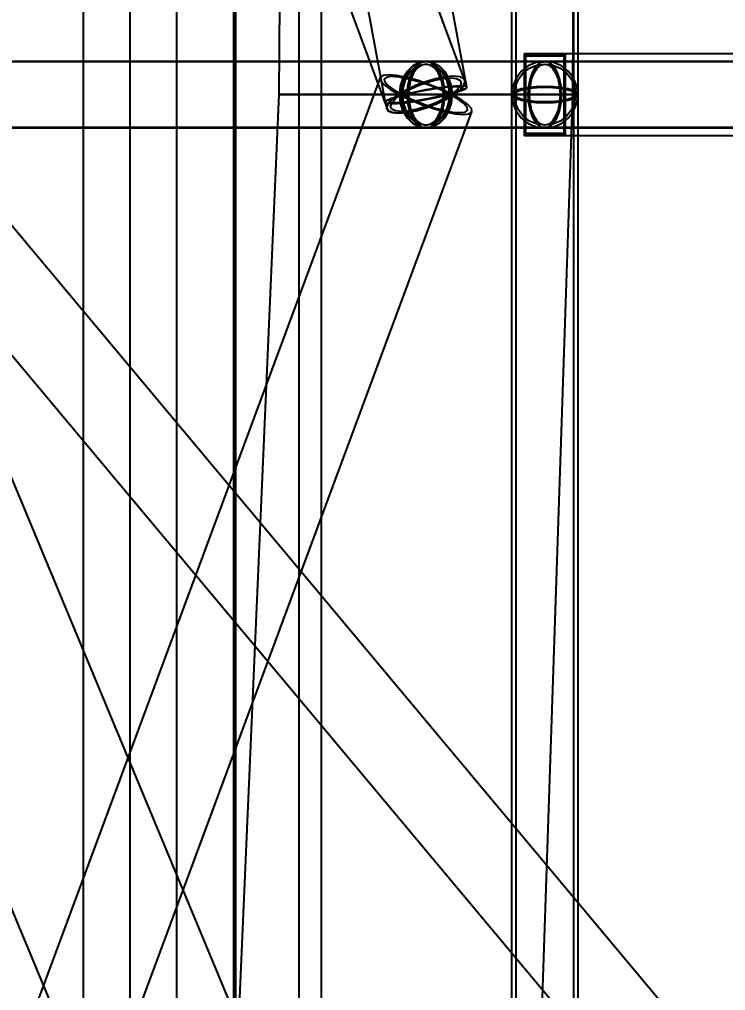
# Model space of a CAD drawing. Header units: millimetres. Extents: x -123812 to 252100, y -3000 to 639000.
# Drawn here: x 2153 to 6476, y 44520 to 50460 of the extents above; entities that cross this region are included whole.
import ezdxf

# ---------------------------------------------------------------- set-up
doc = ezdxf.new("R2010")
doc.units = ezdxf.units.MM
for name, color, linetype, lineweight in [('D-STR-CORE', 7, 'Continuous', 25), ('D-STR-DIM', 7, 'Continuous', 13), ('D-STR-STRC', 7, 'Continuous', 25)]:
    doc.layers.add(name, color=color, linetype=linetype, lineweight=lineweight)
doc.styles.add('OpenSansCondensed-Light', font='OpenSansCondensed-Light.ttf')
doc.styles.add('TOWER_UNICODE', font='Arial Unicode.ttf')
doc.dimstyles.new('EZDXF', dxfattribs={"dimtxt": 0.25, "dimasz": 0.175, "dimexe": 0.375, "dimexo": 0.125, "dimgap": 0.1, "dimtad": 1, "dimlfac": 100, "dimzin": 12, "dimdsep": 46, "dimtxsty": 'OpenSansCondensed-Light', "dimblk": 'ARCHTICK', "dimcen": 2.5, "dimazin": 3, "dimtfac": 0.5, "dimtmove": 2, "dimatfit": 3})

# ---------------------------------------------------------------- blocks, each defined once
blk = doc.blocks.new('_ARCHTICK')
at = {"color": 0, "linetype": 'BYBLOCK', "const_width": 0.15}
blk.add_lwpolyline([(-0.5, -0.5), (0.5, 0.5)], dxfattribs=at)

msp = doc.modelspace()

# ---------------------------------------------------------------- linework, layer by layer
at = {"layer": 'D-STR-CORE'}
for points in [[(1800, 0), (1800, 100000), (2828.4, 100000), (2828.4, 0)], [(1800, 0), (1800, 100000), (2828.4, 100000), (2828.4, 0)], [(2545.6, 0), (2545.6, 100000), (3464.1, 100000), (3464.1, 0)], [(2545.6, 0), (2545.6, 100000), (3464.1, 100000), (3464.1, 0)], [(3117.7, 0), (3117.7, 100000), (3863.7, 100000), (3863.7, 0)], [(3117.7, 0), (3117.7, 100000), (3863.7, 100000), (3863.7, 0)], [(3477.3, 0), (3477.3, 100000), (4000, 100000), (4000, 0)], [(3477.3, 0), (3477.3, 100000), (4000, 100000), (4000, 0)]]:
    msp.add_lwpolyline(points, close=True, dxfattribs=at)
at = {"layer": 'D-STR-STRC'}
for points in [[(-249.8, 74954.3), (4391.8, 49954.3), (4400.3, 49947.9), (4425.3, 49945.1), (4465, 49945.9), (4516.7, 49950.5), (4576.9, 49958.5), (4641.6, 49969.3), (4706.2, 49982.1), (4766.5, 49996.2), (4818.2, 50010.6), (4857.9, 50024.2), (4882.9, 50036.2), (4891.4, 50045.7), (249.8, 75045.7)], [(5166.2, 75000), (5166.2, 50000), (5173.1, 49987.3), (5193.4, 49975.5), (5225.7, 49965.4), (5267.8, 49957.6), (5316.8, 49952.8), (5369.4, 49951.1), (5421.9, 49952.8), (5471, 49957.6), (5513, 49965.4), (5545.3, 49975.5), (5565.6, 49987.3), (5572.6, 50000), (5572.6, 75000)], [(-239.6, 62419.5), (4402, 49919.5), (4410.7, 49901.3), (4435.1, 49890), (4473.6, 49886.1), (4523.5, 49890), (4581.5, 49901.3), (4643.6, 49919.5), (4705.5, 49943), (4763.1, 49970.5), (4812.4, 50000), (4850.1, 50029.5), (4873.5, 50057), (4881.2, 50080.5), (239.6, 62580.5)], [(6253.6, 37695.4), (1006, 50295.4), (986.1, 50288.7), (935.6, 50269.2), (858, 50238.2), (758.5, 50197.7), (643.9, 50150.6), (522.1, 50100), (401.3, 50049.4), (289.8, 50002.3), (195.1, 49961.8), (123.8, 49930.8), (80.6, 49911.3), (68.5, 49904.6), (5316.2, 37304.6)], [(7648.3, 50203.2), (0, 50203.2), (-1.5, 50196.3), (-2.9, 50176), (-4, 50143.7), (-5, 50101.6), (-5.5, 50052.6), (-5.7, 50000), (-5.5, 49947.4), (-5, 49898.4), (-4, 49856.3), (-2.9, 49824), (-1.5, 49803.7), (0, 49796.8), (7648.3, 49796.8)], [(0, 49796.8), (4641.6, 49796.8), (4671.6, 49803.7), (4699.5, 49824), (4723.5, 49856.3), (4742, 49898.4), (4753.5, 49947.4), (4757.5, 50000), (4753.5, 50052.6), (4742, 50101.6), (4723.5, 50143.7), (4699.5, 50176), (4671.6, 50196.3), (4641.6, 50203.2), (0, 50203.2)], [(0, 49796.8), (4641.6, 49796.8), (4681.5, 49803.7), (4718.8, 49824), (4750.8, 49856.3), (4775.3, 49898.4), (4790.7, 49947.4), (4796, 50000), (4790.7, 50052.6), (4775.3, 50101.6), (4750.8, 50143.7), (4718.8, 50176), (4681.5, 50196.3), (4641.6, 50203.2), (0, 50203.2)], [(0, 49796.8), (4641.6, 49796.8), (4681.5, 49803.7), (4718.8, 49824), (4750.8, 49856.3), (4775.3, 49898.4), (4790.7, 49947.4), (4796, 50000), (4790.7, 50052.6), (4775.3, 50101.6), (4750.8, 50143.7), (4718.8, 50176), (4681.5, 50196.3), (4641.6, 50203.2), (0, 50203.2)], [(0, 49796.8), (5369.4, 49796.8), (5395.7, 49803.7), (5420.2, 49824), (5441.2, 49856.3), (5457.3, 49898.4), (5467.5, 49947.4), (5471, 50000), (5467.5, 50052.6), (5457.3, 50101.6), (5441.2, 50143.7), (5420.2, 50176), (5395.7, 50196.3), (5369.4, 50203.2), (0, 50203.2)], [(0, 49796.8), (5369.4, 49796.8), (5395.7, 49803.7), (5420.2, 49824), (5441.2, 49856.3), (5457.3, 49898.4), (5467.5, 49947.4), (5471, 50000), (5467.5, 50052.6), (5457.3, 50101.6), (5441.2, 50143.7), (5420.2, 50176), (5395.7, 50196.3), (5369.4, 50203.2), (0, 50203.2)], [(9171.8, 50203.2), (4641.6, 50203.2), (4600, 50196.3), (4561.3, 50176), (4528.1, 50143.7), (4502.6, 50101.6), (4486.5, 50052.6), (4481, 50000), (4486.5, 49947.4), (4502.6, 49898.4), (4528.1, 49856.3), (4561.3, 49824), (4600, 49803.7), (4641.6, 49796.8), (9171.8, 49796.8)], [(11625.2, 37822), (1307.1, 50150.7), (1298.6, 50145.2), (1277.4, 50128.9), (1244.9, 50103), (1203.4, 50069.2), (1155.7, 50029.9), (1105.1, 49987.7), (1055, 49945.5), (1008.8, 49906.2), (969.6, 49872.4), (940.2, 49846.5), (922.5, 49830.2), (917.8, 49824.6), (11235.9, 37495.8)], [(280.9, 37394.8), (4922.5, 49894.8), (4919.8, 49914.1), (4898.1, 49939.3), (4858.9, 49968.6), (4804.9, 50000), (4739.8, 50031.4), (4668, 50060.7), (4594.4, 50085.9), (4524, 50105.2), (4461.6, 50117.3), (4411.5, 50121.4), (4377.1, 50117.3), (4360.7, 50105.2), (-280.9, 37605.2)], [(5572.6, 25000), (5572.6, 50000), (5565.6, 50012.7), (5545.3, 50024.5), (5513, 50034.6), (5471, 50042.4), (5421.9, 50047.2), (5369.4, 50048.9), (5316.8, 50047.2), (5267.8, 50042.4), (5225.7, 50034.6), (5193.4, 50024.5), (5173.1, 50012.7), (5166.2, 50000), (5166.2, 25000)]]:
    msp.add_lwpolyline(points, dxfattribs=at)
for points in [[(5191.6, 50000), (5547.2, 50000), (5547.2, 75000), (5191.6, 75000)], [(5191.6, 50000), (5547.2, 50000), (5547.2, 75000), (5191.6, 75000)], [(3741.6, 50000), (5541.6, 50000), (5598.9, 62500), (3831.9, 62500)], [(-159.8, 49800), (8511.5, 49800), (8511.5, 50200), (-159.8, 50200)], [(-5.5, 49800), (13832.8, 49800), (13832.8, 50200), (-5.5, 50200)], [(4802.1, 50000), (4796.7, 49947.4), (4780.6, 49898.4), (4755.1, 49856.3), (4721.9, 49824), (4683.1, 49803.7), (4641.6, 49796.8), (4600, 49803.7), (4561.3, 49824), (4528.1, 49856.3), (4502.6, 49898.4), (4486.5, 49947.4), (4481, 50000), (4486.5, 50052.6), (4502.6, 50101.6), (4528.1, 50143.7), (4561.3, 50176), (4600, 50196.3), (4641.6, 50203.2), (4683.1, 50196.3), (4721.9, 50176), (4755.1, 50143.7), (4780.6, 50101.6), (4796.7, 50052.6)], [(4796, 50000), (4790.7, 49947.4), (4775.3, 49898.4), (4750.8, 49856.3), (4718.8, 49824), (4681.5, 49803.7), (4641.6, 49796.8), (4601.6, 49803.7), (4564.4, 49824), (4532.4, 49856.3), (4507.9, 49898.4), (4492.5, 49947.4), (4487.2, 50000), (4492.5, 50052.6), (4507.9, 50101.6), (4532.4, 50143.7), (4564.4, 50176), (4601.6, 50196.3), (4641.6, 50203.2), (4681.5, 50196.3), (4718.8, 50176), (4750.8, 50143.7), (4775.3, 50101.6), (4790.7, 50052.6)], [(4796, 50000), (4790.7, 49947.4), (4775.3, 49898.4), (4750.8, 49856.3), (4718.8, 49824), (4681.5, 49803.7), (4641.6, 49796.8), (4601.6, 49803.7), (4564.4, 49824), (4532.4, 49856.3), (4507.9, 49898.4), (4492.5, 49947.4), (4487.2, 50000), (4492.5, 50052.6), (4507.9, 50101.6), (4532.4, 50143.7), (4564.4, 50176), (4601.6, 50196.3), (4641.6, 50203.2), (4681.5, 50196.3), (4718.8, 50176), (4750.8, 50143.7), (4775.3, 50101.6), (4790.7, 50052.6)], [(4525.7, 50000), (4529.6, 49947.4), (4541.2, 49898.4), (4559.6, 49856.3), (4583.6, 49824), (4611.6, 49803.7), (4641.6, 49796.8), (4671.6, 49803.7), (4699.5, 49824), (4723.5, 49856.3), (4742, 49898.4), (4753.5, 49947.4), (4757.5, 50000), (4753.5, 50052.6), (4742, 50101.6), (4723.5, 50143.7), (4699.5, 50176), (4671.6, 50196.3), (4641.6, 50203.2), (4611.6, 50196.3), (4583.6, 50176), (4559.6, 50143.7), (4541.2, 50101.6), (4529.6, 50052.6)], [(5166.2, 50000), (5173.1, 49947.4), (5193.4, 49898.4), (5225.7, 49856.3), (5267.8, 49824), (5316.8, 49803.7), (5369.4, 49796.8), (5421.9, 49803.7), (5471, 49824), (5513, 49856.3), (5545.3, 49898.4), (5565.6, 49947.4), (5572.6, 50000), (5565.6, 50052.6), (5545.3, 50101.6), (5513, 50143.7), (5471, 50176), (5421.9, 50196.3), (5369.4, 50203.2), (5316.8, 50196.3), (5267.8, 50176), (5225.7, 50143.7), (5193.4, 50101.6), (5173.1, 50052.6)], [(5244.4, 49750), (27743.8, 49750), (27743.8, 50250), (5244.4, 50250)], [(5494.4, 50250), (5244.4, 50250), (5244.4, 49750), (5494.4, 49750)], [(5244.4, 49750), (15717, 49750), (15717, 50250), (5244.4, 50250)], [(5244.4, 50250), (5494.4, 50250), (5494.4, 49750), (5244.4, 49750)], [(5488.4, 50238), (5250.4, 50238), (5250.4, 49762), (5488.4, 49762)], [(5250.4, 50238), (5488.4, 50238), (5488.4, 49762), (5250.4, 49762)], [(5471, 50000), (5467.5, 49947.4), (5457.3, 49898.4), (5441.2, 49856.3), (5420.2, 49824), (5395.7, 49803.7), (5369.4, 49796.8), (5343.1, 49803.7), (5318.6, 49824), (5297.5, 49856.3), (5281.4, 49898.4), (5271.2, 49947.4), (5267.8, 50000), (5271.2, 50052.6), (5281.4, 50101.6), (5297.5, 50143.7), (5318.6, 50176), (5343.1, 50196.3), (5369.4, 50203.2), (5395.7, 50196.3), (5420.2, 50176), (5441.2, 50143.7), (5457.3, 50101.6), (5467.5, 50052.6)], [(5471, 50000), (5467.5, 49947.4), (5457.3, 49898.4), (5441.2, 49856.3), (5420.2, 49824), (5395.7, 49803.7), (5369.4, 49796.8), (5343.1, 49803.7), (5318.6, 49824), (5297.5, 49856.3), (5281.4, 49898.4), (5271.2, 49947.4), (5267.8, 50000), (5271.2, 50052.6), (5281.4, 50101.6), (5297.5, 50143.7), (5318.6, 50176), (5343.1, 50196.3), (5369.4, 50203.2), (5395.7, 50196.3), (5420.2, 50176), (5441.2, 50143.7), (5457.3, 50101.6), (5467.5, 50052.6)], [(4789.5, 50000), (4784.5, 49951.5), (4769.7, 49906.4), (4746.2, 49867.6), (4715.5, 49837.9), (4679.9, 49819.2), (4641.6, 49812.8), (4603.3, 49819.2), (4567.6, 49837.9), (4537, 49867.6), (4513.5, 49906.4), (4498.7, 49951.5), (4493.7, 50000), (4498.7, 50048.5), (4513.5, 50093.6), (4537, 50132.4), (4567.6, 50162.1), (4603.3, 50180.8), (4641.6, 50187.2), (4679.9, 50180.8), (4715.5, 50162.1), (4746.2, 50132.4), (4769.7, 50093.6), (4784.5, 50048.5)], [(4783.8, 50000), (4779, 49951.5), (4764.8, 49906.4), (4742.2, 49867.6), (4712.7, 49837.9), (4678.4, 49819.2), (4641.6, 49812.8), (4604.8, 49819.2), (4570.5, 49837.9), (4541, 49867.6), (4518.4, 49906.4), (4504.2, 49951.5), (4499.4, 50000), (4504.2, 50048.5), (4518.4, 50093.6), (4541, 50132.4), (4570.5, 50162.1), (4604.8, 50180.8), (4641.6, 50187.2), (4678.4, 50180.8), (4712.7, 50162.1), (4742.2, 50132.4), (4764.8, 50093.6), (4779, 50048.5)], [(4783.8, 50000), (4779, 49951.5), (4764.8, 49906.4), (4742.2, 49867.6), (4712.7, 49837.9), (4678.4, 49819.2), (4641.6, 49812.8), (4604.8, 49819.2), (4570.5, 49837.9), (4541, 49867.6), (4518.4, 49906.4), (4504.2, 49951.5), (4499.4, 50000), (4504.2, 50048.5), (4518.4, 50093.6), (4541, 50132.4), (4570.5, 50162.1), (4604.8, 50180.8), (4641.6, 50187.2), (4678.4, 50180.8), (4712.7, 50162.1), (4742.2, 50132.4), (4764.8, 50093.6), (4779, 50048.5)], [(4534.8, 50000), (4538.5, 49951.5), (4549.1, 49906.4), (4566.1, 49867.6), (4588.2, 49837.9), (4614, 49819.2), (4641.6, 49812.8), (4669.2, 49819.2), (4695, 49837.9), (4717.1, 49867.6), (4734.1, 49906.4), (4744.7, 49951.5), (4748.4, 50000), (4744.7, 50048.5), (4734.1, 50093.6), (4717.1, 50132.4), (4695, 50162.1), (4669.2, 50180.8), (4641.6, 50187.2), (4614, 50180.8), (4588.2, 50162.1), (4566.1, 50132.4), (4549.1, 50093.6), (4538.5, 50048.5)], [(5556.6, 50000), (5550.2, 49951.5), (5531.5, 49906.4), (5501.7, 49867.6), (5463, 49837.9), (5417.8, 49819.2), (5369.4, 49812.8), (5320.9, 49819.2), (5275.8, 49837.9), (5237, 49867.6), (5207.2, 49906.4), (5188.5, 49951.5), (5182.2, 50000), (5188.5, 50048.5), (5207.2, 50093.6), (5237, 50132.4), (5275.8, 50162.1), (5320.9, 50180.8), (5369.4, 50187.2), (5417.8, 50180.8), (5463, 50162.1), (5501.7, 50132.4), (5531.5, 50093.6), (5550.2, 50048.5)], [(5463, 50000), (5459.8, 49951.5), (5450.4, 49906.4), (5435.5, 49867.6), (5416.2, 49837.9), (5393.6, 49819.2), (5369.4, 49812.8), (5345.1, 49819.2), (5322.6, 49837.9), (5303.2, 49867.6), (5288.3, 49906.4), (5278.9, 49951.5), (5275.8, 50000), (5278.9, 50048.5), (5288.3, 50093.6), (5303.2, 50132.4), (5322.6, 50162.1), (5345.1, 50180.8), (5369.4, 50187.2), (5393.6, 50180.8), (5416.2, 50162.1), (5435.5, 50132.4), (5450.4, 50093.6), (5459.8, 50048.5)], [(5463, 50000), (5459.8, 49951.5), (5450.4, 49906.4), (5435.5, 49867.6), (5416.2, 49837.9), (5393.6, 49819.2), (5369.4, 49812.8), (5345.1, 49819.2), (5322.6, 49837.9), (5303.2, 49867.6), (5288.3, 49906.4), (5278.9, 49951.5), (5275.8, 50000), (5278.9, 50048.5), (5288.3, 50093.6), (5303.2, 50132.4), (5322.6, 50162.1), (5345.1, 50180.8), (5369.4, 50187.2), (5393.6, 50180.8), (5416.2, 50162.1), (5435.5, 50132.4), (5450.4, 50093.6), (5459.8, 50048.5)], [(4478.3, 50000), (4543.4, 49968.6), (4615.2, 49939.3), (4688.8, 49914.1), (4759.2, 49894.8), (4821.6, 49882.7), (4871.7, 49878.6), (4906.1, 49882.7), (4922.5, 49894.8), (4919.8, 49914.1), (4898.1, 49939.3), (4858.9, 49968.6), (4804.9, 50000), (4739.8, 50031.4), (4668, 50060.7), (4594.4, 50085.9), (4524, 50105.2), (4461.6, 50117.3), (4411.5, 50121.4), (4377.1, 50117.3), (4360.7, 50105.2), (4363.4, 50085.9), (4385.1, 50060.7), (4424.3, 50031.4)], [(4493.5, 50000), (4552.6, 49971.5), (4617.7, 49944.9), (4684.4, 49922.1), (4748.2, 49904.6), (4804.8, 49893.6), (4850.2, 49889.9), (4881.4, 49893.6), (4896.3, 49904.6), (4893.8, 49922.1), (4874.1, 49944.9), (4838.6, 49971.5), (4789.7, 50000), (4730.6, 50028.5), (4665.5, 50055.1), (4598.8, 50077.9), (4535, 50095.4), (4478.4, 50106.4), (4433, 50110.1), (4401.7, 50106.4), (4386.9, 50095.4), (4389.4, 50077.9), (4409, 50055.1), (4444.6, 50028.5)], [(4812.4, 50000), (4763.1, 49970.5), (4705.5, 49943), (4643.6, 49919.5), (4581.5, 49901.3), (4523.5, 49890), (4473.6, 49886.1), (4435.1, 49890), (4410.7, 49901.3), (4402, 49919.5), (4409.6, 49943), (4433.1, 49970.5), (4470.8, 50000), (4520.1, 50029.5), (4577.7, 50057), (4639.6, 50080.5), (4701.7, 50098.7), (4759.7, 50110), (4809.6, 50113.9), (4848.1, 50110), (4872.5, 50098.7), (4881.2, 50080.5), (4873.5, 50057), (4850.1, 50029.5)], [(4795.6, 50000), (4751.2, 49973.4), (4699.2, 49948.6), (4643.4, 49927.4), (4587.4, 49911.1), (4535.1, 49900.8), (4490.1, 49897.3), (4455.4, 49900.8), (4433.4, 49911.1), (4425.6, 49927.4), (4432.5, 49948.6), (4453.6, 49973.4), (4487.6, 50000), (4532, 50026.6), (4583.9, 50051.4), (4639.8, 50072.6), (4695.8, 50088.9), (4748, 50099.2), (4793.1, 50102.7), (4827.8, 50099.2), (4849.8, 50088.9), (4857.6, 50072.6), (4850.7, 50051.4), (4829.6, 50026.6)], [(4641.6, 49969.3), (4576.9, 49958.5), (4516.7, 49950.5), (4465, 49945.9), (4425.3, 49945.1), (4400.3, 49947.9), (4391.8, 49954.3), (4400.3, 49963.8), (4425.3, 49975.8), (4465, 49989.4), (4516.7, 50003.8), (4576.9, 50017.9), (4641.6, 50030.7), (4706.2, 50041.5), (4766.5, 50049.5), (4818.2, 50054.1), (4857.9, 50054.9), (4882.9, 50052.1), (4891.4, 50045.7), (4882.9, 50036.2), (4857.9, 50024.2), (4818.2, 50010.6), (4766.5, 49996.2), (4706.2, 49982.1)], [(4641.6, 49972.3), (4583.3, 49962.6), (4529, 49955.4), (4482.3, 49951.3), (4446.6, 49950.5), (4424.1, 49953), (4416.4, 49958.8), (4424.1, 49967.4), (4446.6, 49978.2), (4482.3, 49990.5), (4529, 50003.4), (4583.3, 50016.1), (4641.6, 50027.7), (4699.9, 50037.4), (4754.2, 50044.6), (4800.8, 50048.7), (4836.6, 50049.5), (4859.1, 50047), (4866.8, 50041.2), (4859.1, 50032.6), (4836.6, 50021.8), (4800.8, 50009.5), (4754.2, 49996.6), (4699.9, 49983.9)], [(5369.4, 49951.1), (5316.8, 49952.8), (5267.8, 49957.6), (5225.7, 49965.4), (5193.4, 49975.5), (5173.1, 49987.3), (5166.2, 50000), (5173.1, 50012.7), (5193.4, 50024.5), (5225.7, 50034.6), (5267.8, 50042.4), (5316.8, 50047.2), (5369.4, 50048.9), (5421.9, 50047.2), (5471, 50042.4), (5513, 50034.6), (5545.3, 50024.5), (5565.6, 50012.7), (5572.6, 50000), (5565.6, 49987.3), (5545.3, 49975.5), (5513, 49965.4), (5471, 49957.6), (5421.9, 49952.8)], [(5369.4, 49951.1), (5316.8, 49952.8), (5267.8, 49957.6), (5225.7, 49965.4), (5193.4, 49975.5), (5173.1, 49987.3), (5166.2, 50000), (5173.1, 50012.7), (5193.4, 50024.5), (5225.7, 50034.6), (5267.8, 50042.4), (5316.8, 50047.2), (5369.4, 50048.9), (5421.9, 50047.2), (5471, 50042.4), (5513, 50034.6), (5545.3, 50024.5), (5565.6, 50012.7), (5572.6, 50000), (5565.6, 49987.3), (5545.3, 49975.5), (5513, 49965.4), (5471, 49957.6), (5421.9, 49952.8)], [(5369.4, 49954.9), (5320.9, 49956.5), (5275.8, 49961), (5237, 49968.1), (5207.2, 49977.5), (5188.5, 49988.3), (5182.2, 50000), (5188.5, 50011.7), (5207.2, 50022.5), (5237, 50031.9), (5275.8, 50039), (5320.9, 50043.5), (5369.4, 50045.1), (5417.8, 50043.5), (5463, 50039), (5501.7, 50031.9), (5531.5, 50022.5), (5550.2, 50011.7), (5556.6, 50000), (5550.2, 49988.3), (5531.5, 49977.5), (5501.7, 49968.1), (5463, 49961), (5417.8, 49956.5)], [(5369.4, 49954.9), (5320.9, 49956.5), (5275.8, 49961), (5237, 49968.1), (5207.2, 49977.5), (5188.5, 49988.3), (5182.2, 50000), (5188.5, 50011.7), (5207.2, 50022.5), (5237, 50031.9), (5275.8, 50039), (5320.9, 50043.5), (5369.4, 50045.1), (5417.8, 50043.5), (5463, 50039), (5501.7, 50031.9), (5531.5, 50022.5), (5550.2, 50011.7), (5556.6, 50000), (5550.2, 49988.3), (5531.5, 49977.5), (5501.7, 49968.1), (5463, 49961), (5417.8, 49956.5)], [(3196, 37500), (5121, 37500), (5541.6, 50000), (3741.6, 50000)], [(5541.6, 50000), (5510.9, 50000), (5421, 50000), (5278, 50000), (5091.6, 50000), (4874.5, 50000), (4641.6, 50000), (4408.7, 50000), (4191.6, 50000), (4005.2, 50000), (3862.2, 50000), (3772.3, 50000), (3741.6, 50000), (3772.3, 50000), (3862.2, 50000), (4005.2, 50000), (4191.6, 50000), (4408.7, 50000), (4641.6, 50000), (4874.5, 50000), (5091.6, 50000), (5278, 50000), (5421, 50000), (5510.9, 50000)], [(5191.6, 25000), (5547.2, 25000), (5547.2, 50000), (5191.6, 50000)], [(5547.2, 50000), (5541.1, 50000), (5523.3, 50000), (5495.1, 50000), (5458.3, 50000), (5415.4, 50000), (5369.4, 50000), (5323.3, 50000), (5280.5, 50000), (5243.6, 50000), (5215.4, 50000), (5197.6, 50000), (5191.6, 50000), (5197.6, 50000), (5215.4, 50000), (5243.6, 50000), (5280.5, 50000), (5323.3, 50000), (5369.4, 50000), (5415.4, 50000), (5458.3, 50000), (5495.1, 50000), (5523.3, 50000), (5541.1, 50000)], [(5191.6, 25000), (5547.2, 25000), (5547.2, 50000), (5191.6, 50000)], [(5547.2, 50000), (5541.1, 50000), (5523.3, 50000), (5495.1, 50000), (5458.3, 50000), (5415.4, 50000), (5369.4, 50000), (5323.3, 50000), (5280.5, 50000), (5243.6, 50000), (5215.4, 50000), (5197.6, 50000), (5191.6, 50000), (5197.6, 50000), (5215.4, 50000), (5243.6, 50000), (5280.5, 50000), (5323.3, 50000), (5369.4, 50000), (5415.4, 50000), (5458.3, 50000), (5495.1, 50000), (5523.3, 50000), (5541.1, 50000)]]:
    msp.add_lwpolyline(points, close=True, dxfattribs=at)

# ---------------------------------------------------------------- dimensions: what is measured, and where the dimension line sits
at = {"layer": 'D-STR-DIM'}
for base, p2 in [((187000, 0), (0, 450000)), ((250000, 0), (0, 375000)), ((124000, 0), (0, 350000))]:
    msp.add_linear_dim(base=base, p1=(0, 0), p2=p2, angle=90, dimstyle='EZDXF', override={"dimtxt": 8400, "dimasz": 3750, "dimexe": 2100, "dimexo": 1800, "dimgap": 2100, "dimtad": 1, "dimdec": 0, "dimlfac": 1, "dimlunit": 2, "dimtxsty": 'TOWER_UNICODE', "dimclrd": 7, "dimclre": 7, "dimclrt": 7}, dxfattribs=at).render()

doc.saveas('drawing.dxf')
